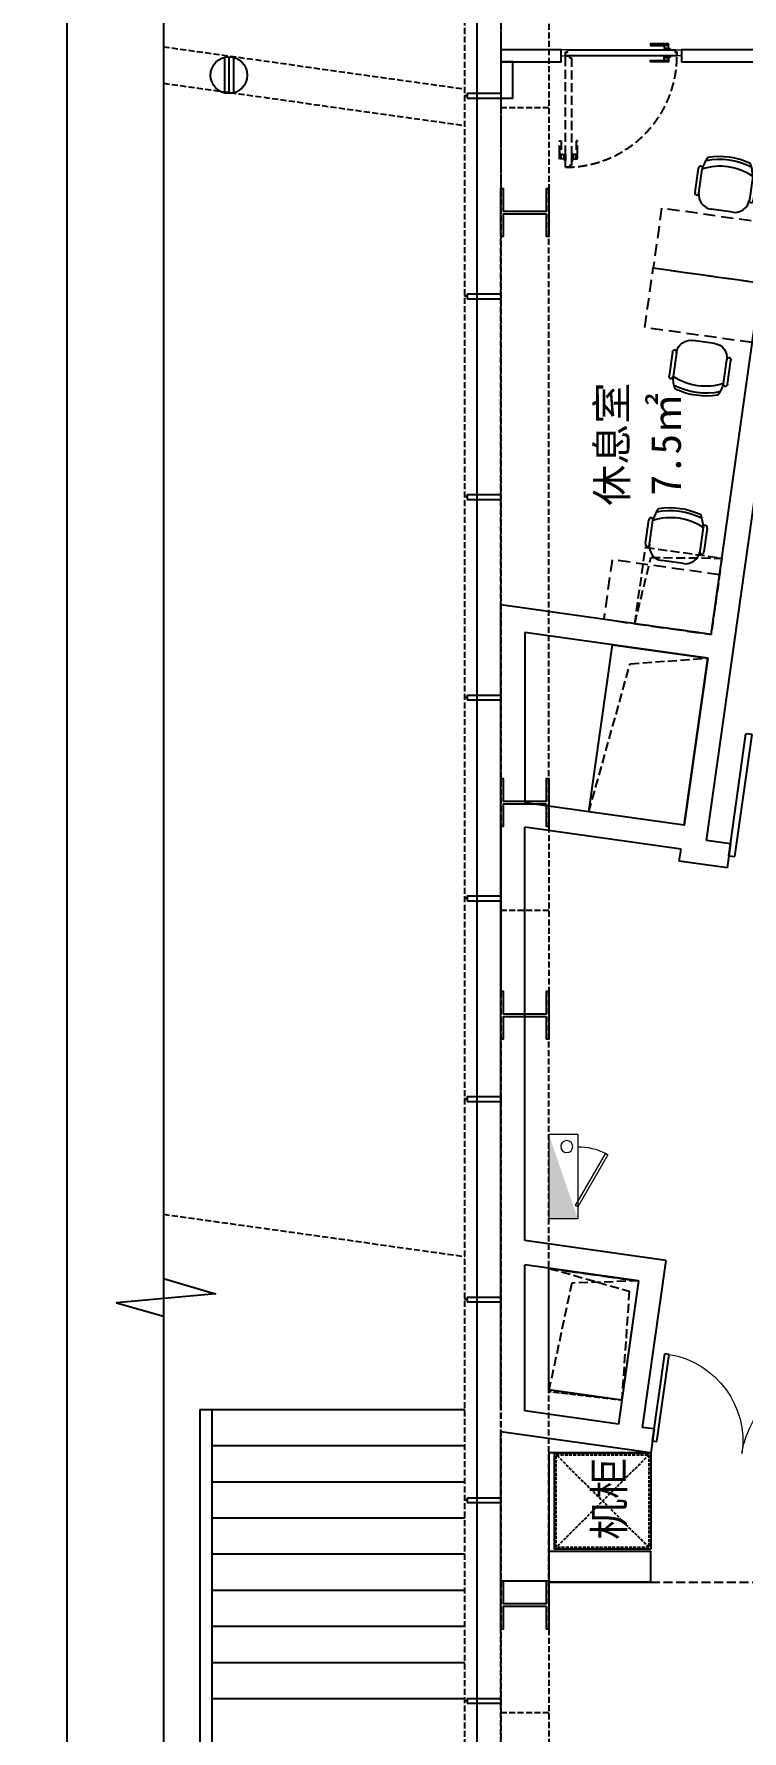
# Model space of a CAD drawing. Header units: millimetres. Extents: x 285006 to 3037698, y -2820855 to 192241.
# Drawn here: x 844881 to 850758, y -331590 to -317498 of the extents above; entities that cross this region are included whole.
import ezdxf
from ezdxf.enums import TextEntityAlignment as Align
from ezdxf.xclip import XClip

# ---------------------------------------------------------------- set-up
doc = ezdxf.new("R2010")
doc.units = ezdxf.units.MM
doc.header["$XCLIPFRAME"] = 2
doc.header["$PDMODE"] = 35
doc.header["$PDSIZE"] = -0.1
for name, pattern in [('1#C-6F$0$CONTINOUS', [0]), ('1#C-6F$0$DASH', [0.35, 0.25, -0.1]), ('1#C-6F$0$DASHED2', [0.375, 0.25, -0.125]), ('DASH', [0.35, 0.25, -0.1]), ('DASHED', [0.75, 0.5, -0.25])]:
    doc.linetypes.add(name, pattern=pattern)
for name, color, linetype in [('1#C-6F$0$0-XREF', 7, 'Continuous'), ('1#C-6F$0$A-WALL', 2, 'Continuous'), ('1#C-6F$0$S-W-BEAMLINE', 4, '1#C-6F$0$DASHED2'), ('1#C-6F$0$文字图层', 7, 'Continuous'), ('1#C-6F$0$汇水面积', 3, 'Continuous'), ('4玻璃幕墙', 1, 'Continuous'), ('6铝型材', 8, 'Continuous'), ('___', 4, 'Continuous'), ('__附着_A10-J_KJ_2_B_28F_SEN22M3I_设计区$0$A_WALL_BRIK(砌块墙)', 190, 'Continuous'), ('BS-SHORT CABINET', 30, 'Continuous'), ('BS-STAIR', 30, 'Continuous'), ('COLUMN', 160, 'Continuous'), ('DOOR', 60, 'Continuous'), ('DOOR--02', 8, 'Continuous'), ('DS-FINISH', 20, 'Continuous'), ('DS-NOTES', 8, 'Continuous'), ('FF-FURN', 51, 'Continuous'), ('FF-TEXT', 50, 'Continuous'), ('FF-活动家具', 51, 'Continuous'), ('FF1-固定家具(落地、到顶)', 30, 'Continuous'), ('WALL', 255, 'Continuous'), ('WALL-地台', 8, 'Continuous'), ('铝型材断面', 8, 'Continuous')]:
    doc.layers.add(name, color=color, linetype=linetype)
for name, color, linetype, lineweight in [('1#C-6F$0$0XG-X', 1, 'Continuous', 18), ('1#C-6F$0$A-HOLE', 5, 'Continuous', 25), ('WALL-1C-6F-1$0$A-WALL-GLAZ', 142, 'Continuous', 18), ('板边洞口-1C-6F$0$A-HOLE', 5, 'Continuous', 25)]:
    doc.layers.add(name, color=color, linetype=linetype, lineweight=lineweight)
doc.styles.add('CCD_DIM', font='archs.shx', dxfattribs={"width": 0.7})
doc.styles.add('DIA', font='')
doc.styles.get('DIA').set_extended_font_data('SimSun')
doc.dimstyles.new('DIM_100', dxfattribs={"dimscale": 100, "dimtxt": 1.5, "dimasz": 1, "dimexe": 1.5, "dimexo": 1.5, "dimgap": 0.6, "dimtad": 1, "dimdec": 0, "dimrnd": 5, "dimzin": 12, "dimdsep": 46, "dimtxsty": 'CCD_DIM', "dimblk": 'CCD_Dimension_Tick', "dimcen": 0.125, "dimclrd": 44, "dimclre": 44, "dimclrt": 50, "dimadec": 0, "dimazin": 0, "dimtfac": 1, "dimtdec": 0, "dimtix": 1, "dimtmove": 2, "dimatfit": 3, "dimldrblk": 'CCD_Leader_Dot', "dimfxl": 5, "dimtvp": 1, "dimtolj": 1, "dimtzin": 0, "dimarcsym": 0})

# ---------------------------------------------------------------- blocks, each defined once
blk = doc.blocks.new('WALL-1C-6F-1$0$mullion_____')
at = {"layer": '6铝型材'}
for p, q in [((-36798, -1713), (-36798, -1433)), ((-36798, -1433), (-36758, -1433)), ((-36758, -1713), (-36758, -1433)), ((-36798, -1713), (-36758, -1713)), ((-36778, -1713), (-36778, -1733))]:
    blk.add_line(p, q, dxfattribs=at)
blk = doc.blocks.new('WALL-1C-6F-1')
at = {"layer": '4玻璃幕墙'}
blk.add_line((98374985, 18822923), (98374985, 18796566), dxfattribs=at)
at = {"layer": 'WALL-地台', "linetype": 'DASH', "ltscale": 200}
for p, q in [((98374885, 18823023), (98374885, 18796546)), ((98375185, 18822723), (98375185, 18796566)), ((98353235, 18804945), (98374885, 18801902))]:
    blk.add_line(p, q, dxfattribs=at)
for points in [[(98353235, 18814639), (98374885, 18811596)], [(98353235, 18814336), (98374885, 18811293)]]:
    blk.add_lwpolyline(points, dxfattribs=at)
at = {"layer": 'WALL-1C-6F-1$0$A-WALL-GLAZ', "lineweight": -3, "rotation": 269.9999995734953}
for p in [(98376618, 18774763), (98376618, 18773097), (98376618, 18771431), (98376618, 18769765), (98376618, 18768098), (98376618, 18764766), (98376618, 18763100), (98376618, 18761434)]:
    blk.add_blockref('WALL-1C-6F-1$0$mullion_____', p, dxfattribs=at)
at = {"layer": '铝型材断面', "ltscale": 0.5, "rotation": 269.9999995734953}
blk.add_blockref('WALL-1C-6F-1$0$mullion_____', (98376618, 18766432), dxfattribs=at)
blk = doc.blocks.new('1#C-6F$0$$DorLib2D$00000002')
for p, q in [((-0.5, 0), (-0.5, 0.4875)), ((-0.475, 0.4875), (-0.5, 0.4875)), ((-0.475, 0), (-0.475, 0.4875)), ((0.475, 0), (0.475, 0.4875)), ((0.475, 0.4875), (0.5, 0.4875)), ((0.5, 0), (0.5, 0.4875)), ((-0.5, 0), (-0.475, 0)), ((0.5, 0), (0.475, 0))]:
    blk.add_line(p, q)
at = {"lineweight": 13}
for centre, start, end in [((-0.4875, 0), 0, 88.53072), ((0.4875, 0), 91.46928, 180)]:
    blk.add_arc(centre, 0.4875, start, end, dxfattribs=at)
blk = doc.blocks.new('1#C-6F$0$$TCHSYS$DOOR2D')
for p, q in [((0.45, 0.975), (0.5, 0.975)), ((0.45, 0), (0.45, 0.975)), ((0.5, 0), (0.5, 0.975)), ((0.5, 0), (0.45, 0))]:
    blk.add_line(p, q)
at = {"lineweight": 13}
blk.add_arc((0.475, 0), 0.975, 91.4693, 180, dxfattribs=at)
blk = doc.blocks.new('1#C-6F$0$DSADSAD')
at = {"layer": '1#C-6F$0$文字图层', "color": 6}
for p, q in [((7943089, -1493991), (7943089, -1494579)), ((7943165, -1493981), (7943165, -1494588)), ((7943241, -1493991), (7943241, -1494579))]:
    blk.add_line(p, q, dxfattribs=at)
blk.add_circle((7943165, -1494285), 304, dxfattribs=at)
blk = doc.blocks.new('1#C-6F$0$单出口带卷盘消火栓')
at = {"layer": '1#C-6F$0$0XG-X'}
for p, q in [((368866, -61966), (368866, -61726)), ((368866, -61726), (369566, -61726)), ((369566, -61966), (369566, -61726)), ((368866, -61966), (368966, -61966)), ((368966, -61966), (369466, -61966)), ((369021, -62195), (369454, -61945)), ((369033, -62216), (369466, -61966)), ((369466, -61966), (369454, -61945)), ((369466, -61966), (369566, -61966)), ((369021, -62195), (369034, -62216))]:
    blk.add_line(p, q, dxfattribs=at)
blk.add_circle((368965, -61874), 50, dxfattribs=at)
blk.add_arc((369466, -61966), 500, 180, 207.134, dxfattribs=at)
blk.add_solid([(368866, -61726), (369566, -61966), (369566, -61726)], dxfattribs=at)
blk = doc.blocks.new('1#C-6F$0$A$C13D20D7F')
at = {"layer": '1#C-6F$0$S-W-BEAMLINE', "color": 6, "linetype": '1#C-6F$0$CONTINOUS'}
blk.add_lwpolyline([(380, 200), (20, 200), (20, 13), (0, 13), (0, 413), (20, 413), (20, 225), (380, 225), (380, 413), (400, 413), (400, 13), (380, 13)], close=True, dxfattribs=at)
blk = doc.blocks.new('dfgdergherhre')
at = {"layer": 'WALL-地台', "linetype": 'DASH', "ltscale": 200}
for p, q in [((3268329, 4617160, 0), (3268329, 4615794, 0)), ((3268729, 4617160, 0), (3268729, 4615794, 0)), ((3268729, 4616464, 0), (3268329, 4616464, 0)), ((3268329, 4610495, 0), (3268329, 4615794, 0)), ((3268729, 4610495, 0), (3268729, 4615794, 0)), ((3268329, 4610495, 0), (3268329, 4609129, 0)), ((3268729, 4610495, 0), (3268729, 4609129, 0)), ((3268729, 4609799, 0), (3268329, 4609799, 0)), ((3268329, 4603830, 0), (3268329, 4609129, 0)), ((3268729, 4603830, 0), (3268729, 4609129, 0)), ((3268729, 4603135, 0), (3268329, 4603135, 0))]:
    blk.add_line(p, q, dxfattribs=at)
at = {"layer": 'WALL-地台', "linetype": 'DASH', "ltscale": 200, "elevation": 0}
for points in [[(3268329, 4602464), (3268329, 4603830)], [(3268729, 4603830), (3268729, 4602464)]]:
    blk.add_lwpolyline(points, dxfattribs=at)
at = {"layer": '1#C-6F$0$0-XREF', "ltscale": 1.5, "rotation": 359.999308722076}
for p in [(3268329, 4615381, 0), (3268329, 4610482, 0), (3268329, 4608716, 0), (3268329, 4603818, 0)]:
    blk.add_blockref('1#C-6F$0$A$C13D20D7F', p, dxfattribs=at)
blk = doc.blocks.new('DFHRTHRTH')
at = {"layer": 'COLUMN', "linetype": 'Continuous'}
for p, q in [((3270075, 4612091, 0), (3270743, 4616844, 0)), ((3270037, 4610380, 0), (3270913, 4616618, 0)), ((3268329, 4605671, 0), (3268329, 4612336, 0)), ((3270075, 4612091, 0), (3268329, 4612336, 0)), ((3270047, 4611893, 0), (3268529, 4612106, 0)), ((3268529, 4612106, 0), (3268529, 4610693, 0)), ((3269852, 4610507, 0), (3270047, 4611893, 0)), ((3269852, 4610507, 0), (3268529, 4610693, 0)), ((3268529, 4607057, 0), (3268529, 4610491, 0)), ((3269825, 4610308, 0), (3268529, 4610491, 0)), ((3269811, 4610209, 0), (3269825, 4610308, 0)), ((3270235, 4610352, 0), (3270037, 4610380, 0)), ((3270235, 4610352, 0), (3270207, 4610154, 0)), ((3270207, 4610154, 0), (3269811, 4610209, 0)), ((3269698, 4606893, 0), (3268529, 4607057, 0)), ((3268529, 4605643, 0), (3268529, 4606855, 0)), ((3269472, 4606723, 0), (3268529, 4606855, 0)), ((3269698, 4606893, 0), (3269503, 4605506, 0)), ((3269472, 4606723, 0), (3269305, 4605534, 0)), ((3269305, 4605534, 0), (3268529, 4605643, 0)), ((3269574, 4605294, 0), (3268329, 4605470, 0)), ((3269602, 4605493, 0), (3269503, 4605506, 0)), ((3269602, 4605493, 0), (3269574, 4605294, 0))]:
    blk.add_line(p, q, dxfattribs=at)
blk = doc.blocks.new('*U537')
at = {"layer": 'FF1-固定家具(落地、到顶)', "color": 55, "linetype": 'DASH', "ltscale": 100}
for p, q in [((15.39648, 784.60352), (784.60352, 15.39648)), ((15.39648, 15.39648), (784.60352, 784.60352)), ((800, 0), (800, 800))]:
    blk.add_line(p, q, dxfattribs=at)
at = {"layer": 'FF1-固定家具(落地、到顶)'}
blk.add_lwpolyline([(0, 800), (800, 800), (800, 0), (0, 0)], close=True, dxfattribs=at)
at = {"layer": 'FF1-固定家具(落地、到顶)', "color": 55, "linetype": 'DASH', "ltscale": 100}
blk.add_lwpolyline([(15.39648, 784.60352), (784.60352, 784.60352), (784.60352, 15.39648), (15.39648, 15.39648)], close=True, dxfattribs=at)
blk = doc.blocks.new('A$C64783269')
at = {"layer": 'FF-活动家具'}
for p, q in [((1, 151), (1, 400)), ((41, 151), (41, 400)), ((570, 399), (570, 150)), ((610, 399), (610, 150)), ((419, 0), (191, 0))]:
    blk.add_line(p, q, dxfattribs=at)
for centre, radius, start, end in [((305, -200), 730, 70.8382, 109.1021), ((305, -192), 752, 72.7146, 107.2107), ((21, 405), 20.8, 344.5058, 195.4229), ((461, 332), 426, 152.8506, 170.8394), ((305, -144), 604, 64.0229, 115.9163), ((149, 332), 426, 9.0894, 27.0688), ((590, 405), 20.8, 344.5058, 195.4229), ((21, 145), 20.8, 164.5058, 15.4229), ((191, 150), 150, 179.9644, 269.9644), ((419, 150), 150, 269.9644, 359.9644), ((590, 145), 20.8, 164.5058, 15.4229)]:
    blk.add_arc(centre, radius, start, end, dxfattribs=at)
blk = doc.blocks.new('M--900')
at = {"layer": 'DOOR'}
blk.add_lwpolyline([(-962, 50), (-38, 50), (-38, 18), (-53, 18), (-53, 0), (-947, 0), (-947, 18), (-962, 18), (-962, 50)], dxfattribs=at)
at = {"layer": 'DOOR--02', "linetype": 'DASH', "ltscale": 300}
for p, q in [((-136, 869), (-136, 755)), ((10, 869), (10, 755))]:
    blk.add_line(p, q, dxfattribs=at)
at = {"layer": 'DOOR--02'}
for p, q in [((-857, 98), (-743, 98)), ((-857, -48), (-743, -48))]:
    blk.add_line(p, q, dxfattribs=at)
at = {"layer": 'DOOR--02', "linetype": 'DASH', "ltscale": 300}
for points in [[(-100, 870), (-100, 904), (-138, 904), (-138, 861)], [(-138, 904), (-126, 895), (-126, 869)], [(-138, 869), (-138, 755), (-126, 755), (-126, 869)], [(-128, 869), (-138, 869)], [(-128, 869), (-100, 869), (-100, 869)], [(-88, 869), (-88, 919), (-98, 919), (-98, 869), (-88, 869)], [(-98, 902), (-88, 902)], [(-98, 885), (-88, 885)], [(-38, 974), (-38, 50), (-70, 50), (-70, 65), (-88, 65), (-88, 959), (-70, 959), (-70, 974), (-38, 974)], [(-38, 919), (-38, 919)], [(-38, 869), (-38, 919), (-28, 919), (-28, 869), (-38, 869)], [(-28, 902), (-38, 902)], [(-28, 885), (-38, 885)], [(-26, 870), (-26, 904), (12, 904), (12, 861)], [(2, 869), (-26, 869), (-26, 869)], [(12, 904), (0, 895), (0, 869)], [(12, 869), (12, 755), (0, 755), (0, 869)], [(2, 869), (12, 869)]]:
    blk.add_lwpolyline(points, dxfattribs=at)
for points in [[(-100, 904), (-100, 869), (-98, 869), (-98, 904)], [(-26, 904), (-26, 869), (-28, 869), (-28, 904)]]:
    blk.add_lwpolyline(points, close=True, dxfattribs=at)
at = {"layer": 'DOOR--02'}
for points in [[(-857, 50), (-907, 50), (-907, 60), (-857, 60), (-857, 50)], [(-907, 50), (-907, 50)], [(-858, 62), (-892, 62), (-892, 100), (-849, 100)], [(-857, 100), (-743, 100), (-743, 88), (-857, 88)], [(-857, 90), (-857, 100)], [(-857, 90), (-857, 62), (-857, 62)], [(-857, 0), (-907, 0), (-907, -10), (-857, -10), (-857, 0)], [(-858, -12), (-892, -12), (-892, -50), (-849, -50)], [(-857, -40), (-857, -12), (-857, -12)], [(-857, -50), (-743, -50), (-743, -38), (-857, -38)], [(-857, -40), (-857, -50)]]:
    blk.add_lwpolyline(points, dxfattribs=at)
at = {"layer": 'DOOR--02', "ltscale": 0.1}
for points in [[(-892, 100), (-883, 88), (-857, 88)], [(-890, 60), (-890, 50)], [(-873, 60), (-873, 50)], [(-892, -50), (-883, -38), (-857, -38)], [(-890, -10), (-890, 0)], [(-873, -10), (-873, 0)]]:
    blk.add_lwpolyline(points, dxfattribs=at)
at = {"layer": 'DOOR--02'}
for points in [[(-892, 62), (-857, 62), (-857, 60), (-892, 60)], [(-892, -12), (-857, -12), (-857, -10), (-892, -10)]]:
    blk.add_lwpolyline(points, close=True, dxfattribs=at)
at = {"layer": 'DOOR--02', "linetype": 'DASH', "ltscale": 300}
blk.add_arc((-38, 50), 924, 90, 181.9847, dxfattribs=at)
at = {"layer": 'DS-FINISH', "linetype": 'Continuous', "lineweight": 0, "ltscale": 1000}
for points in [[(-965, 15), (-950, 15), (-950, 0), (-1000, 0), (-1000, 50), (-965, 50)], [(-35, 15), (-50, 15), (-50, 0), (0, 0), (0, 50), (-35, 50)]]:
    blk.add_lwpolyline(points, close=True, dxfattribs=at)
blk = doc.blocks.new('*U476')
blk.add_blockref('M--900', (0, 0))
blk = doc.blocks.new('CCD_Dimension_Tick')
at = {"color": 0, "linetype": 'ByBlock'}
for p, q in [((-1.09, 0), (0, 0)), ((0, 0), (1.09, 0))]:
    blk.add_line(p, q, dxfattribs=at)
at = {"color": 0, "linetype": 'Continuous', "const_width": 0.608}
blk.add_lwpolyline([(-0.61, -0.61), (0.61, 0.61)], dxfattribs=at)
blk = doc.blocks.new('*D1148')
at = {"layer": '___', "color": 44, "lineweight": -2, "transparency": 16777216}
for p, q in [((849156, -309102), (849156, -308452)), ((849056, -308602), (848956, -308602)), ((849156, -308602), (849461, -308602)), ((849461, -308534), (849461, -308752)), ((849561, -308602), (849661, -308602))]:
    blk.add_line(p, q, dxfattribs=at)
at = {"layer": 'Defpoints', "color": 0, "transparency": 16777216}
for p in [(849461, -308384, 0), (849461, -308602), (849156, -623499, 0)]:
    blk.add_point(p, dxfattribs=at)
at = {"layer": '___', "color": 44, "lineweight": -2, "transparency": 16777216, "xscale": 100, "yscale": 100, "zscale": 100}
blk.add_blockref('CCD_Dimension_Tick', (849156, -308602), dxfattribs=at)
at = {"layer": '___', "color": 44, "lineweight": -2, "transparency": 16777216, "xscale": 100, "yscale": 100, "zscale": 100, "rotation": 180}
blk.add_blockref('CCD_Dimension_Tick', (849461, -308602), dxfattribs=at)
at = {"layer": '___', "color": 50, "transparency": 16777216, "insert": (849308, -308467), "char_height": 150, "attachment_point": 5, "style": 'CCD_DIM'}
blk.add_mtext('\\A1;305', dxfattribs=at)
blk = doc.blocks.new('CCD_Leader_Dot')
at = {"color": 0, "linetype": 'ByBlock'}
blk.add_line((-5, 0), (-10, 0), dxfattribs=at)
at = {"color": 0, "linetype": 'ByBlock', "const_width": 5}
blk.add_lwpolyline([(-2.5, 0, 1), (2.5, 0, 1)], format="xyb", close=True, dxfattribs=at)
blk = doc.blocks.new('FGDHFYTJYTJYT')
at = {"layer": 'FF-TEXT', "color": 50, "style": 'DIA'}
blk.add_text('休息室', height=250, rotation=90.0848, dxfattribs=at).set_placement((849803, -320904, 0), align=Align.CENTER)
blk.add_text('7.5㎡', height=250, rotation=90.0848, dxfattribs=at).set_placement((850104, -320904, 0), align=Align.MIDDLE)
blk.add_text('机柜', height=250, rotation=89.9152, dxfattribs=at).set_placement((849654, -329661), align=Align.MIDDLE_CENTER)

msp = doc.modelspace()

# ---------------------------------------------------------------- linework, layer by layer
at = {"elevation": 0}
msp.add_lwpolyline([(845956.1, -315802.5), (845956.1, -327831.2), (846388.1, -327958.8), (845566.8, -328033.7), (845956.1, -328146.1), (845956.1, -338722.8)], dxfattribs=at)
at = {"layer": '1#C-6F$0$A-HOLE', "linetype": '1#C-6F$0$DASH', "elevation": 0}
msp.add_lwpolyline([(849155.7, -327747.5), (849898.7, -327851.9), (849759.5, -328842.2), (849155.7, -328771.4)], close=True, dxfattribs=at)
at = {"layer": 'BS-SHORT CABINET', "elevation": 0}
msp.add_lwpolyline([(849155.7, -330352.6), (850000.9, -330352.6), (850000.9, -330100.1), (849155.7, -330100.1)], close=True, dxfattribs=at)
msp.add_lwpolyline([(850000.9, -330352.6), (849155.7, -330352.6)], dxfattribs=at)
at = {"layer": 'BS-STAIR'}
for p, q in [((846257.1, -328919.3, 0), (848457.4, -328919.3, 0)), ((846257.1, -328919.3, 0), (846257.5, -336317.9, 0)), ((846357.1, -328919.3, 0), (846357.5, -336217.9, 0)), ((846357.2, -329219.3, 0), (848457.4, -329219.3, 0)), ((846357.2, -329519.3, 0), (848457.4, -329519.3, 0)), ((846357.2, -329819.3, 0), (848457.4, -329819.3, 0)), ((846357.2, -330119.3, 0), (848457.4, -330119.3, 0)), ((846357.2, -330419.3, 0), (848457.4, -330419.3, 0)), ((846357.2, -330719.3, 0), (848457.4, -330719.3, 0)), ((846357.2, -331019.3, 0), (848457.4, -331019.3, 0)), ((846357.3, -331319.3, 0), (848457.4, -331319.3, 0))]:
    msp.add_line(p, q, dxfattribs=at)
at = {"layer": 'BS-STAIR', "elevation": 0}
msp.add_lwpolyline([(847410.4, -331517.2, 0, 0, 0), (847410.4, -329369.3, 120, 0, 0), (847410.4, -328919.3, 0, 0, 0)], format="xyseb", dxfattribs=at)
at = {"layer": 'Defpoints', "elevation": 0}
msp.add_lwpolyline([(845156.1, -305204.9), (865505.7, -305204.9), (865505.7, -362884), (845156.1, -362884)], close=True, dxfattribs=at)
at = {"layer": 'DS-NOTES', "linetype": 'DASH', "ltscale": 300, "elevation": 0}
msp.add_lwpolyline([(849957.1, -321760.8), (850590.9, -321849.9), (850501.8, -322483.6), (849868, -322394.5)], close=True, dxfattribs=at)
for points in [[(849868, -322394.5), (850002.2, -321845.4), (850590.9, -321849.9)], [(849486.9, -323956.7), (849829, -322727.1), (850473.9, -322681.7)], [(849157.7, -327747.8), (849821.9, -327937.3), (849759.5, -328842.2)], [(849898.7, -327851.9), (849345.2, -327870.3), (849155.7, -328757.3)], [(850000.9, -330352.4), (851486.3, -330352.6)]]:
    msp.add_lwpolyline(points, dxfattribs=at)
at = {"layer": 'FF-FURN', "linetype": 'DASHED', "ltscale": 200, "elevation": 0}
for points in [[(850020.7, -319440.5), (850911.9, -319565.7), (850981.5, -319070.6), (850090.2, -318945.3), (850020.7, -319440.5)], [(850119.7, -319454.4), (850911.9, -319565.7), (850842.3, -320060.9), (849951.1, -319935.6), (850020.7, -319440.5)], [(849709.6, -322372.3), (850501.8, -322483.6), (850571.4, -321988.5), (849680.1, -321863.2), (849610.5, -322358.4)]]:
    msp.add_lwpolyline(points, dxfattribs=at)
at = {"layer": 'WALL', "elevation": 0}
for points in [[(848756.1, -317730.3), (849255.7, -317730.3), (849255.7, -317630.3), (848756.1, -317630.3)], [(850255.7, -317730.3), (853304.3, -317730.3), (853304.3, -317630.3), (850255.7, -317630.3)], [(848756, -318029.6), (848855.7, -318029.6), (848855.7, -317730.3), (848756, -317730.3)]]:
    msp.add_lwpolyline(points, close=True, dxfattribs=at)
msp.add_lwpolyline([(850000.9, -329280.1), (849155.7, -329280.1), (849155.7, -330344.4), (848755.7, -330344.4), (848756.1, -329105.1)], dxfattribs=at)
at = {"layer": '板边洞口-1C-6F$0$A-HOLE', "linetype": 'Continuous', "ltscale": 1.5, "elevation": 0}
msp.add_lwpolyline([(849681.7, -322570.3), (850473.9, -322681.7), (850279.1, -324068), (849486.9, -323956.7)], close=True, dxfattribs=at)
at = {"layer": '板边洞口-1C-6F$0$A-HOLE', "elevation": 0}
msp.add_lwpolyline([(849155.7, -327747.5), (849898.7, -327851.9), (849759.5, -328842.2), (849155.7, -328757.3)], close=True, dxfattribs=at)

# ---------------------------------------------------------------- block references
at = {"rotation": 180}
msp.add_blockref('*U537', (850000.9, -329280.1, 0), dxfattribs=at)
at = {"layer": '1#C-6F$0$0-XREF', "ltscale": 1.5}
ref = msp.add_blockref('WALL-1C-6F-1', (-97526656.2, -19128364.2, 0), dxfattribs=dict(at, rotation=359.999308722076))
XClip(ref).set_block_clipping_path([(98372385.8231538981, 18767467.007476639), (98391135.4026873261, 18767467.2336917371), (98391134.7242774069, 18823696.4636914618), (98372385.144743979, 18823696.2374763638)])
at = {"layer": '1#C-6F$0$0XG-X', "xscale": -1, "rotation": 89.99930872168804}
msp.add_blockref('1#C-6F$0$单出口带卷盘消火栓', (787433.7, 42229.3, 0), dxfattribs=at)
at = {"layer": '1#C-6F$0$A-WALL'}
msp.add_blockref('DFHRTHRTH', (-2419573.4, -4934574.6), dxfattribs=at)
at = {"layer": '1#C-6F$0$汇水面积', "xscale": 0.4999999999999999, "yscale": 0.4999999999999999, "zscale": 0.4999999999999999, "rotation": 359.999308721688}
msp.add_blockref('1#C-6F$0$DSADSAD', (-3125074.1, 429350.7, 0), dxfattribs=at)
at = {"layer": '___'}
msp.add_blockref('FGDHFYTJYTJYT', (0, 0), dxfattribs=at)
at = {"layer": '__附着_A10-J_KJ_2_B_28F_SEN22M3I_设计区$0$A_WALL_BRIK(砌块墙)'}
msp.add_blockref('dfgdergherhre', (-2419573.4, -4934574.6), dxfattribs=at)
at = {"layer": 'DOOR', "xscale": -1050.000003055029, "yscale": 1050.000003055028, "zscale": 1050.000003055029, "rotation": 351.9993082428272}
msp.add_blockref('1#C-6F$0$$TCHSYS$DOOR2D', (851167.2, -324394.8, 0), dxfattribs=at)
at = {"layer": 'DOOR', "extrusion": (-5.84819e-16, -4.16084e-15, -1), "xscale": 1500, "yscale": 1500, "zscale": -499.9999999999999, "rotation": 8.000690783346736}
msp.add_blockref('1#C-6F$0$$DorLib2D$00000002', (-850757.6, -329285.4, 0), dxfattribs=at)
at = {"layer": 'DS-FINISH', "rotation": 180}
msp.add_blockref('*U476', (849255.7, -317630.3, 0), dxfattribs=at)
at = {"layer": 'FF-FURN', "linetype": 'DASHED', "ltscale": 200, "yscale": 0.8, "zscale": 0.8}
for p, xscale, rotation in [((850350.5, -318931.5, 0), 0.8, 351.9993079525053), ((850197.4, -320020.7, 0), -0.8, 171.9993079525053), ((849940.4, -321849.4, 0), 0.8, 351.9993079525053)]:
    msp.add_blockref('A$C64783269', p, dxfattribs=dict(at, xscale=xscale, rotation=rotation))

# ---------------------------------------------------------------- dimensions: what is measured, and where the dimension line sits
at = {"layer": '___'}
dim = msp.add_linear_dim(base=(849461, -308601.6), p1=(849155.9, -623499, 0), p2=(849461, -308383.7, 0), dimstyle='DIM_100', override={"dimfxlon": 1}, dxfattribs=at)
dim.commit()
dim.dimension.update_dxf_attribs({"geometry": '*D1148', "text_midpoint": (849308.4, -308466.6)})

doc.saveas('drawing.dxf')
